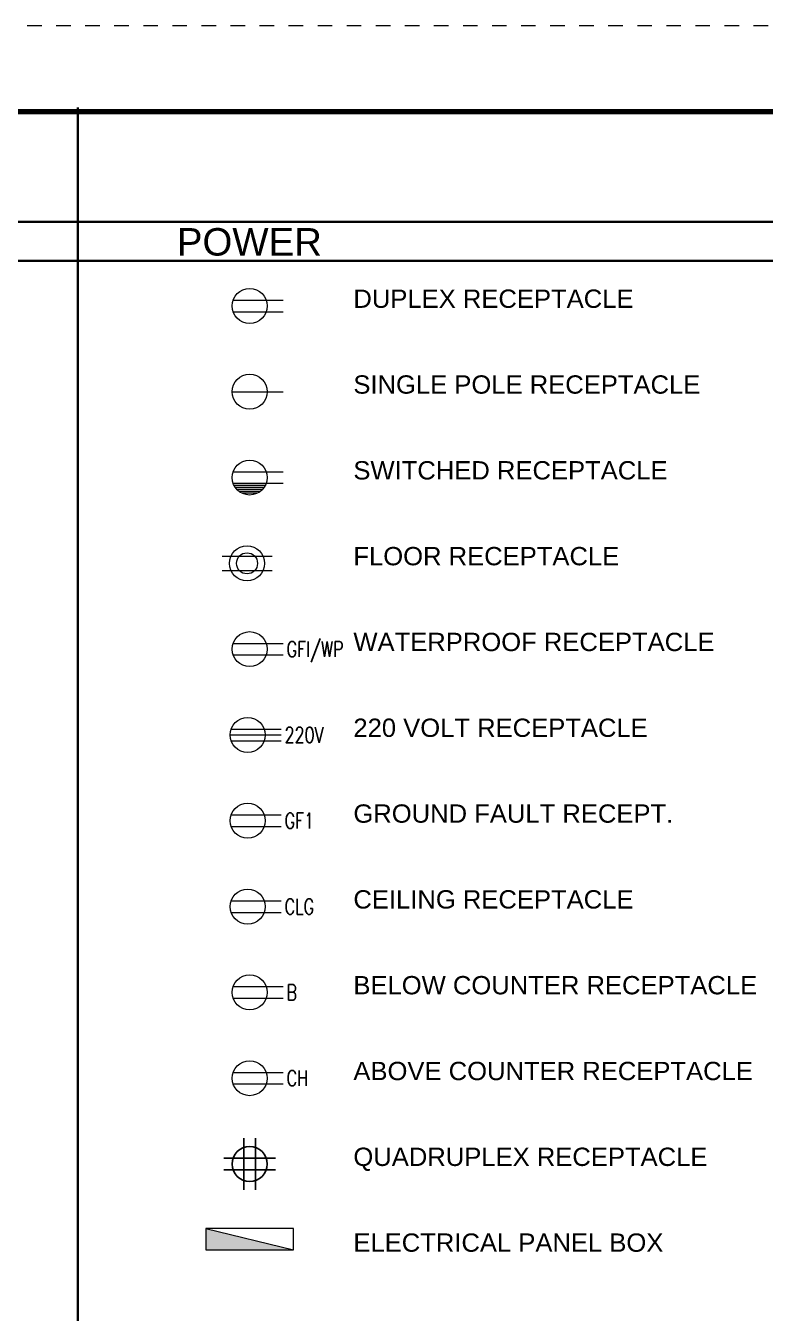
# Paper-space layout 'Symbols A0' of a CAD drawing. Header units: inches. Extents: x 0 to 46.6, y 0 to 35.5.
# Drawn here: x 13.87 to 18.96, y 26.64 to 35.51 of the extents above; entities that cross this region are included whole.
import ezdxf
from ezdxf.enums import TextEntityAlignment as Align

# ---------------------------------------------------------------- set-up
doc = ezdxf.new("R2010")
doc.units = ezdxf.units.IN
doc.linetypes.add('DASHDOT', pattern=[1, 0.5, -0.25, 0, -0.25])
for name, color, linetype, lineweight in [('E-POWR', 1, 'Continuous', 5), ('G-ANNO-TEXT', 3, 'Continuous', 15), ('G-ANNO-TTLB', 7, 'Continuous', 50), ('G-PAPR-MEDM', 6, 'Continuous', 30), ('G-PAPR-THCK', 4, 'Continuous', 100)]:
    doc.layers.add(name, color=color, linetype=linetype, lineweight=lineweight)
doc.layers.add('G-ANNO-REFR', color=253, linetype='DASHDOT', lineweight=5, plot=False)
doc.styles.add('LARGE', font='arial.ttf', dxfattribs={"height": 0.1875})
doc.styles.add('Medium text', font='arial.ttf', dxfattribs={"height": 3.2})
doc.styles.add('NOTES', font='arial.ttf', dxfattribs={"height": 2})
doc.styles.add('NOTES_ROMANS', font='romans.shx', dxfattribs={"width": 0.75})
doc.styles.add('SUB-TITLE', font='swisscb.ttf')
doc.styles.add('SUB-TITLE-2', font='swissc.ttf')
doc.styles.add('TITLE', font='swisscb.ttf')

# ---------------------------------------------------------------- blocks, each defined once
blk = doc.blocks.new('DUPLEX RECEPTACLE')
at = {"linetype": 'ByBlock', "lineweight": -2}
for p, q in [((0.26, 1.49), (13.14, 1.49)), ((0.26, -1.49), (13.14, -1.49))]:
    blk.add_line(p, q, dxfattribs=at)
blk.add_circle((4.5, 0), 4.5, dxfattribs=at)
blk = doc.blocks.new('SINGLE POLE RECEPTACLE')
at = {"linetype": 'ByBlock', "lineweight": -2}
blk.add_line((0, 0), (13.14, 0), dxfattribs=at)
blk.add_circle((4.5, 0), 4.5, dxfattribs=at)
blk = doc.blocks.new('SWITCHED RECEPTACLE')
at = {"linetype": 'ByBlock', "lineweight": -2}
for p, q in [((0.26, 1.49), (13.14, 1.49)), ((0.26, -1.49), (13.14, -1.49)), ((0.5, -1.97), (8.5, -1.97)), ((0.79, -2.47), (8.21, -2.47)), ((1.18, -2.97), (7.82, -2.97)), ((1.7, -3.47), (7.3, -3.47)), ((2.47, -3.97), (6.53, -3.97))]:
    blk.add_line(p, q, dxfattribs=at)
blk.add_circle((4.5, 0), 4.5, dxfattribs=at)
blk = doc.blocks.new('FLOOR RECEPTACLE')
at = {"linetype": 'ByBlock', "lineweight": -2}
for p, q in [((-6.36, 1.84), (6.45, 1.84)), ((-6.36, -1.88), (6.45, -1.88))]:
    blk.add_line(p, q, dxfattribs=at)
for radius in [4.5, 2.7]:
    blk.add_circle((0, 0), radius, dxfattribs=at)
blk = doc.blocks.new('WATERPROOF RECEPTACLE')
at = {"lineweight": -2}
for p, q in [((0.26, 1.49), (13.14, 1.49)), ((0.26, -1.49), (13.14, -1.49))]:
    blk.add_line(p, q, dxfattribs=at)
blk.add_circle((4.5, 0), 4.5, dxfattribs=at)
at = {"style": 'NOTES_ROMANS', "width": 0.75}
blk.add_text('GFI/WP', height=4, dxfattribs=at).set_placement((14, 0), align=Align.MIDDLE_LEFT)
blk = doc.blocks.new('220 VOLT RECEPTACLE')
at = {"lineweight": -2}
for p, q in [((0.26, 1.49), (13.14, 1.49)), ((0, -0.01), (13.11, -0.01)), ((0.26, -1.51), (13.14, -1.51))]:
    blk.add_line(p, q, dxfattribs=at)
blk.add_circle((4.5, 0), 4.5, dxfattribs=at)
at = {"style": 'NOTES_ROMANS', "width": 0.75}
blk.add_text('220V', height=4, dxfattribs=at).set_placement((14, 0), align=Align.MIDDLE_LEFT)
blk = doc.blocks.new('GROUND FAULT RECEPT.')
at = {"lineweight": -2}
for p, q in [((0.26, 1.49), (13.14, 1.49)), ((0.26, -1.49), (13.14, -1.49))]:
    blk.add_line(p, q, dxfattribs=at)
blk.add_circle((4.5, 0), 4.5, dxfattribs=at)
at = {"style": 'NOTES_ROMANS', "width": 0.75}
blk.add_text('GF1', height=4, dxfattribs=at).set_placement((14, 0), align=Align.MIDDLE_LEFT)
blk = doc.blocks.new('CEILING RECEPTACLE')
at = {"lineweight": -2}
for p, q in [((0.26, 1.49), (13.14, 1.49)), ((0.26, -1.49), (13.14, -1.49))]:
    blk.add_line(p, q, dxfattribs=at)
blk.add_circle((4.5, 0), 4.5, dxfattribs=at)
at = {"style": 'NOTES_ROMANS', "width": 0.75}
blk.add_text('CLG', height=4, dxfattribs=at).set_placement((14, 0), align=Align.MIDDLE_LEFT)
blk = doc.blocks.new('BELOW COUNTER RECEPTACLE')
at = {"lineweight": -2}
for p, q in [((0.26, 1.49), (13.14, 1.49)), ((0.26, -1.49), (13.14, -1.49))]:
    blk.add_line(p, q, dxfattribs=at)
blk.add_circle((4.5, 0), 4.5, dxfattribs=at)
at = {"style": 'NOTES_ROMANS', "width": 0.75}
blk.add_text('B', height=4, dxfattribs=at).set_placement((14, 0), align=Align.MIDDLE_LEFT)
blk = doc.blocks.new('ABOVE COUNTER RECEPTACLE')
at = {"lineweight": -2}
for p, q in [((0.26, 1.49), (13.14, 1.49)), ((0.26, -1.49), (13.14, -1.49))]:
    blk.add_line(p, q, dxfattribs=at)
blk.add_circle((4.5, 0), 4.5, dxfattribs=at)
at = {"style": 'NOTES_ROMANS', "width": 0.75}
blk.add_text('CH', height=4, dxfattribs=at).set_placement((14, 0), align=Align.MIDDLE_LEFT)
blk = doc.blocks.new('QUADRUPLEX RECEPTACLE')
at = {"lineweight": -3}
for p, q in [((-1.49, -6.64), (-1.49, 6.64)), ((1.49, -6.64), (1.49, 6.64)), ((6.64, 1.49), (-6.64, 1.49)), ((6.64, -1.49), (-6.64, -1.49))]:
    blk.add_line(p, q, dxfattribs=at)
blk.add_circle((0, 0), 4.5, dxfattribs=at)
blk = doc.blocks.new('ELECTRICAL PANEL BOX')
blk.add_line((0, 5.5), (22.47, 0))
blk.add_lwpolyline([(0, 0), (22.47, 0), (22.47, 5.5), (0, 5.5)], close=True)
blk.add_solid([(0, 5.5), (0, 0), (22.47, 0), (22.25, 0.03)])
blk = doc.blocks.new('*U170')
at = {"layer": 'G-ANNO-REFR'}
blk.add_lwpolyline([(0, 0), (1183, 0), (1183, 902), (0, 902)], close=True, dxfattribs=at)
at = {"layer": 'G-PAPR-THCK'}
blk.add_lwpolyline([(30, 887), (1168, 887), (1168, 15), (30, 15)], close=True, dxfattribs=at)
at = {"layer": 'G-ANNO-TEXT'}
for tag, p, height, style in [('GENERAL_NOTES_001', (1092.7, 879.93), 2, 'NOTES'), ('GENERAL_NOTES_002', (1093, 876.56), 2, 'NOTES'), ('GENERAL_NOTES_003', (1093, 873.19), 2, 'NOTES'), ('GENERAL_NOTES_004', (1093, 869.82), 2, 'NOTES'), ('GENERAL_NOTES_005', (1093, 866.46), 2, 'NOTES'), ('GENERAL_NOTES_006', (1093, 863.09), 2, 'NOTES'), ('GENERAL_NOTES_007', (1093, 859.75), 2, 'NOTES'), ('GENERAL_NOTES_008', (1092.92, 856.38), 2, 'NOTES'), ('GENERAL_NOTES_009', (1093, 853.02), 2, 'NOTES'), ('GENERAL_NOTES_010', (1093, 849.65), 2, 'NOTES'), ('GENERAL_NOTES_011', (1093, 846.28), 2, 'NOTES'), ('GENERAL_NOTES_012', (1093, 842.91), 2, 'NOTES'), ('GENERAL_NOTES_013', (1093, 839.54), 2, 'NOTES'), ('GENERAL_NOTES_014', (1093, 836.17), 2, 'NOTES'), ('GENERAL_NOTES_015', (1093, 832.8), 2, 'NOTES'), ('GENERAL_NOTES_016', (1093, 829.43), 2, 'NOTES'), ('GENERAL_NOTES_017', (1092.88, 826.07), 2, 'NOTES'), ('GENERAL_NOTES_018', (1093, 822.7), 2, 'NOTES'), ('GENERAL_NOTES_019', (1092.96, 819.33), 2, 'NOTES'), ('GENERAL_NOTES_020', (1093, 815.96), 2, 'NOTES'), ('GENERAL_NOTES_021', (1092.88, 812.59), 2, 'NOTES'), ('GENERAL_NOTES_022', (1093, 809.22), 2, 'NOTES'), ('GENERAL_NOTES_023', (1092.89, 805.85), 2, 'NOTES'), ('GENERAL_NOTES_024', (1093, 802.49), 2, 'NOTES'), ('GENERAL_NOTES_025', (1092.87, 799.12), 2, 'NOTES'), ('GENERAL_NOTES_026', (1093, 795.75), 2, 'NOTES'), ('GENERAL_NOTES_027', (1093, 792.38), 2, 'NOTES'), ('GENERAL_NOTES_028', (1093, 789.01), 2, 'NOTES'), ('GENERAL_NOTES_029', (1093, 785.64), 2, 'NOTES'), ('GENERAL_NOTES_030', (1092.89, 782.27), 2, 'NOTES'), ('GENERAL_NOTES_031', (1093, 778.9), 2, 'NOTES'), ('GENERAL_NOTES_032', (1093, 775.53), 2, 'NOTES'), ('GENERAL_NOTES_033', (1093, 772.17), 2, 'NOTES'), ('GENERAL_NOTES_034', (1092.88, 768.8), 2, 'NOTES'), ('GENERAL_NOTES_035', (1093, 765.43), 2, 'NOTES'), ('SHEET_NOTES_001', (1092.7, 745.81), 2, 'NOTES'), ('SHEET_NOTES_002', (1092.92, 742.44), 2, 'NOTES'), ('SHEET_NOTES_003', (1092.88, 739.07), 2, 'NOTES'), ('SHEET_NOTES_004', (1092.96, 735.71), 2, 'NOTES'), ('SHEET_NOTES_005', (1092.88, 732.34), 2, 'NOTES'), ('SHEET_NOTES_006', (1092.89, 728.97), 2, 'NOTES'), ('SHEET_NOTES_007', (1092.87, 725.6), 2, 'NOTES'), ('KEY_NOTES_001', (1092.7, 523), 2, 'NOTES'), ('KEY_NOTES_002', (1092.92, 519.63), 2, 'NOTES'), ('STRUCTURAL_CONSULTANT_NAME', (1092.89, 168.81), 3, 'SUB-TITLE-2'), ('STRUCTURAL_CONSULTANT_ADDRESS1', (1092.89, 164.81), 2, 'SUB-TITLE-2'), ('STRUCTURAL_CONSULTANT_ADDRESS2', (1092.89, 161.43), 2, 'SUB-TITLE-2'), ('STRUCTURAL_CONSULTANT_PHONE', (1092.89, 158.09), 2, 'SUB-TITLE-2'), ('MEP_CONSULTANT_NAME', (1092.89, 147.61), 3, 'SUB-TITLE-2'), ('MEP_CONSULTANT_ADDRESS1', (1092.89, 143.59), 2, 'SUB-TITLE-2'), ('MEP_CONSULTANT_ADDRESS2', (1092.89, 140.21), 2, 'SUB-TITLE-2'), ('MEP_CONSULTANT_PHONE', (1092.89, 136.88), 2, 'SUB-TITLE-2'), ('CLIENTNAME', (1092.89, 124.46), 3, 'SUB-TITLE-2'), ('CLIENTADDRESS1', (1092.89, 120.39), 2, 'SUB-TITLE-2'), ('CLIENTADDRESS2', (1092.89, 117.01), 2, 'SUB-TITLE-2'), ('CLIENTPHONE', (1092.89, 113.68), 2, 'SUB-TITLE-2'), ('DRAWING_NO', (1111, 71.42), 4, 'SUB-TITLE-2')]:
    blk.add_attdef(tag, p, '', height=height, dxfattribs=dict(at, style=style))
at = {"layer": 'G-ANNO-TEXT', "style": 'SUB-TITLE-2'}
for tag, p in [('REV_NO14', (1095.16, 252.81)), ('REV_DATE14', (1103.97, 252.81)), ('DRAWN_BY14', (1115.4, 252.81)), ('CHECKED_BY14', (1128.16, 252.81)), ('REV_NO13', (1095.16, 248.81)), ('REV_DATE13', (1103.97, 248.81)), ('DRAWN_BY13', (1115.4, 248.81)), ('CHECKED_BY13', (1128.16, 248.81)), ('REV_NO12', (1095.16, 244.81)), ('REV_DATE12', (1103.97, 244.81)), ('DRAWN_BY12', (1115.4, 244.81)), ('CHECKED_BY12', (1128.16, 244.81)), ('REV_NO11', (1095.16, 240.81)), ('REV_DATE11', (1103.97, 240.81)), ('DRAWN_BY11', (1115.4, 240.81)), ('CHECKED_BY11', (1128.16, 240.81)), ('REV_NO10', (1095.16, 236.81)), ('REV_DATE10', (1103.97, 236.81)), ('DRAWN_BY10', (1115.4, 236.81)), ('CHECKED_BY10', (1128.16, 236.81)), ('REV_NO9', (1095.16, 232.81)), ('REV_DATE9', (1103.97, 232.81)), ('DRAWN_BY9', (1115.4, 232.81)), ('CHECKED_BY9', (1128.16, 232.81)), ('REV_NO8', (1095.16, 228.81)), ('REV_DATE8', (1103.97, 228.81)), ('DRAWN_BY8', (1115.4, 228.81)), ('CHECKED_BY8', (1128.16, 228.81)), ('REV_NO7', (1095.16, 224.81)), ('REV_DATE7', (1103.97, 224.81)), ('DRAWN_BY7', (1115.4, 224.81)), ('CHECKED_BY7', (1128.16, 224.81)), ('REV_NO6', (1095.16, 220.81)), ('REV_DATE6', (1103.97, 220.81)), ('DRAWN_BY6', (1115.4, 220.81)), ('CHECKED_BY6', (1128.16, 220.81)), ('REV_NO5', (1095.16, 216.81)), ('REV_DATE5', (1103.97, 216.81)), ('DRAWN_BY5', (1115.4, 216.81)), ('CHECKED_BY5', (1128.16, 216.81)), ('REV_NO4', (1095.16, 212.81)), ('REV_DATE4', (1103.97, 212.81)), ('DRAWN_BY4', (1115.4, 212.81)), ('CHECKED_BY4', (1128.16, 212.81)), ('REV_NO3', (1095.16, 208.81)), ('REV_DATE3', (1103.97, 208.81)), ('DRAWN_BY3', (1115.4, 208.81)), ('CHECKED_BY3', (1128.16, 208.81)), ('REV_NO2', (1095.16, 204.81)), ('REV_DATE2', (1103.97, 204.81)), ('DRAWN_BY2', (1115.4, 204.81)), ('CHECKED_BY2', (1128.16, 204.81)), ('REV_NO1', (1095.16, 200.81)), ('REV_DATE1', (1103.97, 200.81)), ('DRAWN_BY1', (1115.4, 200.81)), ('CHECKED_BY1', (1128.16, 200.81)), ('REV_NO0', (1095.16, 196.81)), ('REV_DATE0', (1103.97, 196.81)), ('DRAWN_BY0', (1115.4, 196.81)), ('CHECKED_BY0', (1128.16, 196.81))]:
    blk.add_attdef(tag, text='', height=1.6, dxfattribs=at).set_placement(p, align=Align.MIDDLE)
for tag, p in [('REV_DESCRIPTION14', (1136.14, 252.81)), ('REV_DESCRIPTION13', (1136.14, 248.81)), ('REV_DESCRIPTION12', (1136.14, 244.81)), ('REV_DESCRIPTION11', (1136.14, 240.81)), ('REV_DESCRIPTION10', (1136.14, 236.81)), ('REV_DESCRIPTION9', (1136.14, 232.81)), ('REV_DESCRIPTION8', (1136.14, 228.81)), ('REV_DESCRIPTION7', (1136.14, 224.81)), ('REV_DESCRIPTION6', (1136.14, 220.81)), ('REV_DESCRIPTION5', (1136.14, 216.81)), ('REV_DESCRIPTION4', (1136.14, 212.81)), ('REV_DESCRIPTION3', (1136.14, 208.81)), ('REV_DESCRIPTION2', (1136.14, 204.81)), ('REV_DESCRIPTION1', (1136.14, 200.81)), ('REV_DESCRIPTION0', (1136.14, 196.81))]:
    blk.add_attdef(tag, text='', height=1.6, dxfattribs=at).set_placement(p, align=Align.MIDDLE_LEFT)
for tag, p in [('PROJECT_NAME1', (1111, 110.73)), ('PROJECT_NAME2', (1111, 106.73)), ('PROJECT_CODE', (1111, 102)), ('RELEASE', (1111, 97.57)), ('STAGE', (1111, 93.06)), ('DRAWING_TITLE', (1111, 88.56))]:
    blk.add_attdef(tag, text='', height=2.4, dxfattribs=at).set_placement(p, align=Align.TOP_LEFT)
at = {"layer": 'G-ANNO-TEXT'}
for tag, height, style, p in [('CURRENT_REV', 4, 'TITLE', (1159, 71.42)), ('DRAWN_BY', 2.4, 'SUB-TITLE-2', (1101, 62.5)), ('CHECKED_BY', 2.4, 'SUB-TITLE-2', (1120, 62.5)), ('SCALE', 2.4, 'SUB-TITLE-2', (1140, 62.5)), ('ISSUE_DATE', 2.4, 'SUB-TITLE-2', (1159, 62.5))]:
    blk.add_attdef(tag, text='', height=height, dxfattribs=dict(at, style=style)).set_placement(p, align=Align.CENTER)
at = {"layer": 'G-ANNO-TEXT', "style": 'SUB-TITLE'}
blk.add_attdef('FILE_NAME', text='', height=1.6, rotation=90, dxfattribs=at).set_placement((1169, 25.93), align=Align.TOP_LEFT)

psp = doc.layouts.new('Symbols A0')

# ---------------------------------------------------------------- linework, layer by layer
at = {"layer": 'G-PAPR-MEDM'}
for p, q in [((14.2234, 34.9478), (14.2234, 0.591)), ((17.9141, 34.1603), (9.883, 34.1603)), ((43.0248, 34.1603), (17.9141, 34.1603)), ((1.182, 33.8926), (27.2648, 33.8926))]:
    psp.add_line(p, q, dxfattribs=at)

# ---------------------------------------------------------------- block references
at = {"layer": 'E-POWR', "xscale": 0.0267705442648153, "yscale": 0.0267705442648153, "zscale": 0.0267705442648153}
for name, p in [('DUPLEX RECEPTACLE', (15.2859, 33.5823)), ('SINGLE POLE RECEPTACLE', (15.2859, 32.9913)), ('SWITCHED RECEPTACLE', (15.2859, 32.4003)), ('FLOOR RECEPTACLE', (15.3881, 31.8093)), ('WATERPROOF RECEPTACLE', (15.2859, 31.2183)), ('220 VOLT RECEPTACLE', (15.2721, 30.6273)), ('GROUND FAULT RECEPT.', (15.2721, 30.0363)), ('CEILING RECEPTACLE', (15.2721, 29.4453)), ('BELOW COUNTER RECEPTACLE', (15.2859, 28.8543)), ('ABOVE COUNTER RECEPTACLE', (15.2859, 28.2633)), ('QUADRUPLEX RECEPTACLE', (15.4064, 27.6723)), ('ELECTRICAL PANEL BOX', (15.1056, 27.0813))]:
    psp.add_blockref(name, p, dxfattribs=at)
at = {"layer": 'G-ANNO-TTLB', "xscale": 0.03937007874015748, "yscale": 0.03937007874015748, "zscale": 0.03937007874015748}
psp.add_blockref('*U170', (0, 0), dxfattribs=at)

# ---------------------------------------------------------------- texts
at = {"layer": 'G-ANNO-TEXT'}
for s, height, style, p in [('POWER', 0.18912, 'LARGE', (14.9054, 33.929)), ('DUPLEX RECEPTACLE', 0.12608, 'Medium text', (16.1203, 33.5689)), ('SINGLE POLE RECEPTACLE', 0.12608, 'Medium text', (16.1203, 32.9779)), ('SWITCHED RECEPTACLE', 0.12608, 'Medium text', (16.1203, 32.3869)), ('FLOOR RECEPTACLE', 0.12608, 'Medium text', (16.1203, 31.7959)), ('WATERPROOF RECEPTACLE', 0.12608, 'Medium text', (16.1203, 31.2049)), ('220 VOLT RECEPTACLE', 0.12608, 'Medium text', (16.1203, 30.6139)), ('GROUND FAULT RECEPT.', 0.12608, 'Medium text', (16.1203, 30.0229)), ('CEILING RECEPTACLE', 0.12608, 'Medium text', (16.1203, 29.4319)), ('BELOW COUNTER RECEPTACLE', 0.12608, 'Medium text', (16.1203, 28.8409)), ('ABOVE COUNTER RECEPTACLE', 0.12608, 'Medium text', (16.1203, 28.2499)), ('QUADRUPLEX RECEPTACLE', 0.12608, 'Medium text', (16.1203, 27.6589)), ('ELECTRICAL PANEL BOX', 0.12608, 'Medium text', (16.1203, 27.0679))]:
    psp.add_text(s, height=height, dxfattribs=dict(at, style=style)).set_placement(p)

doc.saveas('drawing.dxf')
